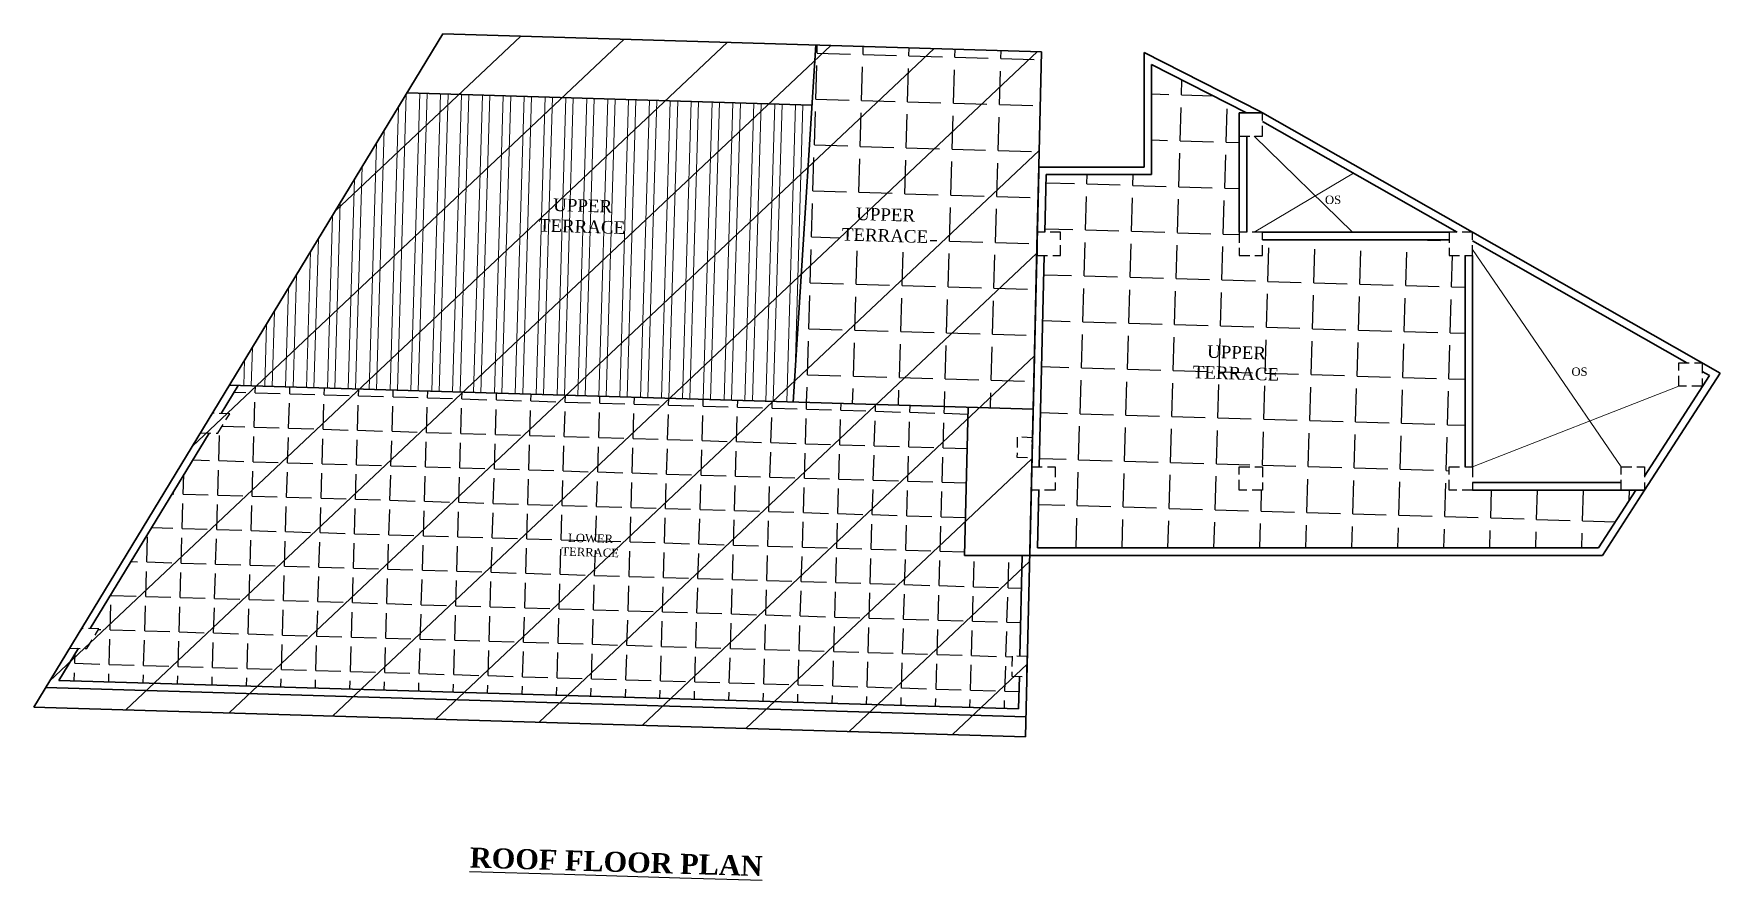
# Model space of a CAD drawing. Header units: inches. Extents: x 118463 to 132921, y -24238 to -19742.
# Drawn here: x 125343 to 126353, y -23418 to -22912 of the extents above; entities that cross this region are included whole.
import ezdxf

# ---------------------------------------------------------------- set-up
doc = ezdxf.new("R2010")
doc.units = ezdxf.units.IN
doc.header["$LTSCALE"] = 5
doc.header["$MEASUREMENT"] = 0
doc.linetypes.add('HIDDEN', pattern=[0.375, 0.25, -0.125])
doc.layers.add('A-WALL', color=7, linetype='Continuous', lineweight=9)
doc.layers.add('TEXT', color=6, linetype='Continuous')
doc.layers.add('WALL', color=7, linetype='Continuous')
doc.styles.add('ordinary', font='times.ttf')

msp = doc.modelspace()

# ---------------------------------------------------------------- hatches: boundary and pattern name
at = {"layer": 'A-WALL', "ltscale": 5}
h = msp.add_hatch(dxfattribs=at)
h.set_pattern_fill('STEEL', color=254, scale=100, angle=43.29, style=0)
h.set_pattern_definition([(88.28999, (111732.269, -21787.992), (-12.494433, 0.373012), []), (88.28999, (111727.984, -21783.443), (-12.494433, 0.373012), [])])
h.paths.add_polyline_path([(125646.9, -23008.4), (125700.5, -23010), (125699.8, -23033.9), (125646.2, -23032.3)], flags=24)
h.paths.add_polyline_path([(125809.1, -22954.7), (125566.8, -22947.4), (125460.5, -23122.3), (125797.8, -23132.4)])
at = {"layer": 'WALL', "linetype": 'ByBlock', "ltscale": 5, "true_color": 0xf8991e}
h = msp.add_hatch(dxfattribs=at)
h.set_pattern_fill('ANSI31', color=30, scale=350, angle=-1.71)
h.set_pattern_definition([(43.29, (117182.58, -19756.317), (-29.99899, 31.8453), [])])
h.paths.add_polyline_path([(125343.4, -23314.9), (125588.3, -22912.1), (125946.5, -22922.8), (125936.8, -23332.6)])
h = msp.add_hatch(dxfattribs=at)
h.set_pattern_fill('ANGLE', color=30, scale=100, angle=-1.71)
h.set_pattern_definition([(358.28999, (111732.27, -21787.992), (0.820626, 27.487753), [20, -7.5]), (88.28999, (111732.27, -21787.992), (-27.487753, 0.820626), [20, -7.5])])
h.paths.add_polyline_path([(125825.5, -23039.9), (125879.6, -23041.5), (125880.5, -23013), (125826.3, -23011.4)], flags=16)
h.paths.add_polyline_path([(125944.9, -22991.8), (125946.5, -22922.8), (125811.4, -22918.7), (125797.8, -23132.4), (125941.4, -23136.7)])
h = msp.add_hatch(dxfattribs=at)
h.set_pattern_fill('ANGLE', color=30, scale=100, angle=-1.71)
h.set_pattern_definition([(358.289985, (-336.245, 0), (0.820626, 27.487753), [20, -7.5]), (88.289985, (-336.245, 0), (-27.487753, 0.820626), [20, -7.5])])
h.paths.add_polyline_path([(126199.9, -23044.8), (126190.4, -23044.8), (126190.4, -23035.3), (126078.8, -23035.3), (126078.8, -23044.8), (126064.8, -23044.8), (126064.8, -23030.8), (126064.8, -22959.4), (126069.1, -22959.4), (126012.3, -22930.5), (126012.3, -22996.3), (125949.3, -22996.3), (125948.5, -23030.8), (125957.9, -23030.8), (125957.9, -23044.8), (125948.1, -23044.8), (125945.1, -23171.1), (125954.6, -23171.1), (125954.6, -23185.1), (125944.8, -23185.1), (125944, -23219.6), (126279.8, -23219.6), (126302.1, -23185.1), (126204.4, -23185.1), (126190.4, -23185.1), (126190.4, -23171.1), (126199.9, -23171.1)])
h.paths.add_polyline_path([(126064.8, -23171.1), (126078.8, -23171.1), (126078.8, -23185.1), (126064.8, -23185.1)], flags=16)
h.paths.add_polyline_path([(126035.5, -23122.3), (126089.7, -23123.9), (126090.5, -23095.4), (126036.3, -23093.8)], flags=24)
h = msp.add_hatch(dxfattribs=at)
h.set_pattern_fill('ANGLE', color=30, scale=75, angle=-1.71)
h.set_pattern_definition([(358.28999, (111732.27, -21787.992), (0.61547, 20.615815), [15, -5.625]), (88.28999, (111732.27, -21787.992), (-20.615815, 0.61547), [15, -5.625])])
h.paths.add_polyline_path([(125658.9, -23209.5), (125694.6, -23210.6), (125694.1, -23226.5), (125658.4, -23225.5)], flags=24)
h.paths.add_polyline_path([(125900.4, -23224.1), (125902.5, -23135.5), (125465.7, -23122.5), (125455.5, -23139.2), (125460.7, -23139.4), (125453.5, -23151.1), (125448.3, -23151), (125377.2, -23267.9), (125382.4, -23268.1), (125375.2, -23279.9), (125370.1, -23279.7), (125358.4, -23298.9), (125932.7, -23316), (125933.2, -23296.5), (125928.7, -23296.4), (125928.9, -23284.4), (125933.4, -23284.5), (125934.9, -23224.1)])

# ---------------------------------------------------------------- linework, layer by layer
at = {"layer": 'A-WALL', "lineweight": 30}
for p, q in [((125343.4, -23314.9), (125588.3, -22912.1)), ((125946.5, -22922.8), (125588.3, -22912.1)), ((125811.4, -22918.7), (125797.8, -23132.4)), ((125936.8, -23332.6), (125946.5, -22922.8)), ((126007.8, -22923.2), (126007.8, -22991.8)), ((126007.8, -22923.2, -74.3), (126077.4, -22958.6, 58.2)), ((126012.3, -22930.5), (126012.3, -22996.3)), ((126012.3, -22930.5), (126069.1, -22959.4)), ((125566.8, -22947.4), (125809.1, -22954.7)), ((126064.8, -22959.4), (126064.8, -23030.8)), ((126078.8, -22959.4), (126064.8, -22959.4)), ((126077.4, -22958.6, 58.2), (126078.8, -22959.4)), ((126078.8, -22959.4), (126204.4, -23030.8)), ((126078.8, -22964.6), (126195.3, -23030.8)), ((126069.3, -22973.4), (126069.3, -23030.8)), ((125939.4, -23224.1), (125944.8, -22994.7)), ((125943.9, -23030.8), (125944.9, -22991.8)), ((125944.9, -22991.8), (126007.8, -22991.8)), ((125948.5, -23030.8), (125949.3, -22996.3)), ((125949.3, -22996.3), (126012.3, -22996.3)), ((125943.9, -23030.8), (125942, -23111.7)), ((126078.8, -23030.8), (126190.4, -23030.8)), ((126204.4, -23030.8), (126352.6, -23115.1)), ((126190.4, -23035.3), (126078.8, -23035.3)), ((126204.4, -23036), (126332.7, -23108.9)), ((125948.1, -23044.8), (125945.1, -23171.1)), ((126199.9, -23044.8), (126199.9, -23171.1)), ((126204.4, -23044.8), (126204.4, -23171.6)), ((126352.6, -23115.1), (126307.4, -23185.1)), ((126346.3, -23116.6), (126307.4, -23176.8)), ((126341.8, -23114.1), (126346.3, -23116.6)), ((125455.5, -23139.2), (125465.7, -23122.5)), ((125941.4, -23136.7), (125460.5, -23122.3)), ((125900.4, -23224.1), (125902.5, -23135.5)), ((125377.2, -23267.9), (125448.3, -23151)), ((126293.4, -23180.6), (126204.4, -23180.6)), ((125944.8, -23185.1), (125944, -23219.6)), ((126307.4, -23185.1), (126204.4, -23185.1)), ((126302.1, -23185.1), (126279.8, -23219.6)), ((126307.4, -23185.1), (126282.2, -23224.1)), ((126279.8, -23219.6), (125944, -23219.6)), ((126282.2, -23224.1), (125900.4, -23224.1)), ((125933.4, -23284.5), (125934.9, -23224.1)), ((125358.4, -23298.9), (125370.1, -23279.7)), ((125350.6, -23303.1), (125937.1, -23320.7)), ((125358.4, -23298.9), (125932.7, -23316)), ((125932.7, -23316), (125933.2, -23296.5)), ((125343.4, -23314.9), (125936.8, -23332.6))]:
    msp.add_line(p, q, dxfattribs=at)
at = {"layer": 'A-WALL', "ltscale": 5}
for p, q in [((126073.8, -22973.4), (126132.5, -23030.8)), ((126073.8, -23030.8), (126133.2, -22995.5)), ((126293.4, -23171.1), (126204.4, -23041.1)), ((126204.4, -23171.1), (126327.8, -23122.9))]:
    msp.add_line(p, q, dxfattribs=at)
at = {"layer": 'WALL', "color": 2, "linetype": 'HIDDEN', "ltscale": 5}
for points in [[(126064.8, -22973.4), (126078.8, -22973.4), (126078.8, -22959.4), (126064.8, -22959.4)], [(125943.9, -23044.8), (125957.9, -23044.8), (125957.9, -23030.8), (125943.9, -23030.8)], [(126064.8, -23044.8), (126078.8, -23044.8), (126078.8, -23030.8), (126064.8, -23030.8)], [(126190.4, -23044.8), (126204.4, -23044.8), (126204.4, -23030.8), (126190.4, -23030.8)], [(126327.8, -23108.9), (126341.8, -23108.9), (126341.8, -23122.9), (126327.8, -23122.9)], [(125443.2, -23150.8), (125453.5, -23151.1), (125460.7, -23139.4), (125450.3, -23139)], [(125932, -23153.4), (125931.8, -23165.4), (125940.8, -23165.7), (125941, -23153.7)], [(125932, -23153.4), (125931.8, -23165.4), (125940.8, -23165.7), (125941, -23153.7)], [(125940.6, -23171.1), (125954.6, -23171.1), (125954.6, -23185.1), (125940.6, -23185.1)], [(126064.8, -23171.1), (126078.8, -23171.1), (126078.8, -23185.1), (126064.8, -23185.1)], [(126190.4, -23171.1), (126204.4, -23171.1), (126204.4, -23185.1), (126190.4, -23185.1)], [(126293.4, -23171.1), (126307.4, -23171.1), (126307.4, -23185.1), (126293.4, -23185.1)], [(125364.9, -23279.6), (125375.2, -23279.9), (125382.4, -23268.1), (125372.1, -23267.8)], [(125928.9, -23284.4), (125928.7, -23296.4), (125937.6, -23296.7), (125937.9, -23284.7)]]:
    msp.add_lwpolyline(points, close=True, dxfattribs=at)

# ---------------------------------------------------------------- texts
at = {"layer": 'TEXT', "style": 'ordinary'}
for p in [(126116.1, -23013.9), (126263.6, -23116.7)]:
    msp.add_text('OS', height=5, dxfattribs=at).set_placement(p)
at = {"layer": 'TEXT', "attachment_point": 8, "rotation": 358.2896, "style": 'ordinary'}
for s, insert, char_height in [('UPPER\\PTERRACE', (125671.4, -23031.2), 7.5), ('UPPER\\PTERRACE', (125852.7, -23036.6), 7.5), ('UPPER\\PTERRACE', (126062.7, -23119), 7.5), ('LOWER\\PTERRACE', (125676.3, -23224.8), 5)]:
    msp.add_mtext_dynamic_manual_height_columns(s, width=101.569, gutter_width=1720.7, heights=[0], dxfattribs=dict(at, insert=insert, char_height=char_height))
at = {"layer": 'TEXT', "insert": (125691.8, -23413.6), "char_height": 12, "width": 219.815, "attachment_point": 8, "rotation": 358.2896, "style": 'ordinary'}
msp.add_mtext('{\\fTimes New Roman|b1|i0|c0|p18;\\LROOF FLOOR PLAN}', dxfattribs=at)

doc.saveas('drawing.dxf')
